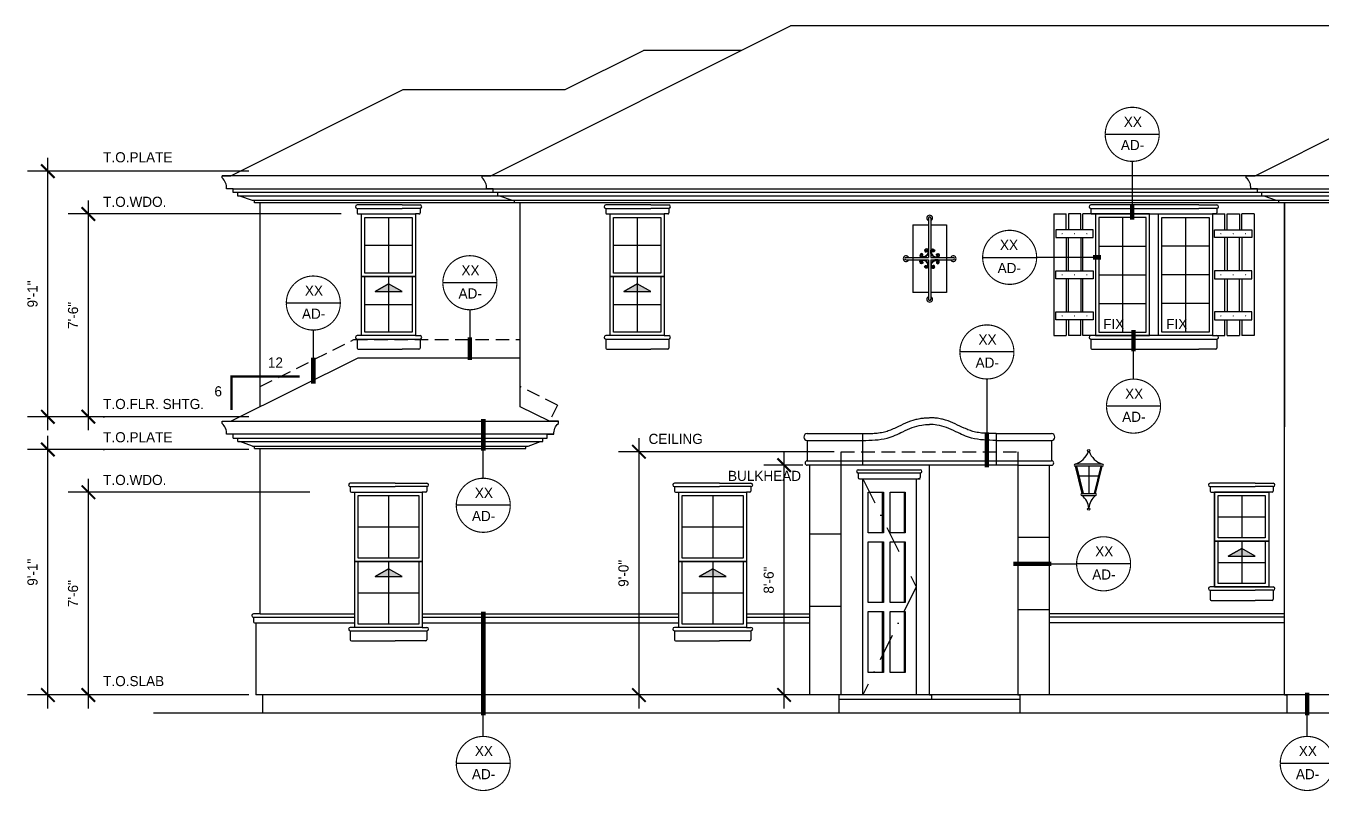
# Model space of a CAD drawing. Extents: x -1728 to 0, y -1152 to 0.
# Drawn here: x -1146 to -570, y -820 to -481 of the extents above; entities that cross this region are included whole.
import ezdxf

# ---------------------------------------------------------------- set-up
doc = ezdxf.new("R2010")
doc.units = 0
doc.header["$LTSCALE"] = 48
doc.header["$MEASUREMENT"] = 0
doc.header["$PDMODE"] = 3
doc.header["$PDSIZE"] = -2
doc.linetypes.add('DASHDOT2', pattern=[0.5, 0.25, -0.125, 0, -0.125])
doc.linetypes.add('HIDDEN2', pattern=[0.1875, 0.125, -0.0625])
doc.layers.get('0').update_dxf_attribs({"linetype": 'CONTINUOUS'})
doc.layers.get('DEFPOINTS').update_dxf_attribs({"linetype": 'CONTINUOUS'})
for name, color, linetype in [('1EL-1', 1, 'CONTINUOUS'), ('1EL-3', 3, 'CONTINUOUS'), ('1EL-7', 7, 'CONTINUOUS'), ('A-DIMS', 3, 'CONTINUOUS'), ('A-ELEV-DR', 161, 'CONTINUOUS'), ('A-EXT ELEV', 7, 'CONTINUOUS'), ('A-EXT ELEV CORBELS', 3, 'CONTINUOUS'), ('A-EXT ELEV DR-WDO', 240, 'CONTINUOUS'), ('A-EXT ELEV TRIM', 42, 'CONTINUOUS'), ('A-SECT', 7, 'CONTINUOUS'), ('A-SYM-TEXT', 3, 'CONTINUOUS'), ('A-SYMTEXT', 2, 'CONTINUOUS'), ('A-TEXT', 3, 'CONTINUOUS'), ('EL-BASE', 1, 'CONTINUOUS')]:
    doc.layers.add(name, color=color, linetype=linetype)
doc.styles.get("Standard").update_dxf_attribs({"font": 'ERASMD.TTF', "height": 4.5})
doc.dimstyles.new('ARCHITECTURE', dxfattribs={"dimscale": 48, "dimtxt": 0.18, "dimasz": 0.125, "dimexe": 0.1875, "dimexo": 0.0625, "dimgap": 0.09375, "dimtad": 1, "dimdec": 4, "dimzin": 3, "dimdsep": 46, "dimlunit": 4, "dimtxsty": 'Standard', "dimblk1": 'ARCHTICK', "dimblk2": 'ARCHTICK', "dimsah": 1, "dimcen": 0.09375, "dimdle": 0.125, "dimclrd": 1, "dimclre": 1, "dimclrt": 3, "dimadec": 0, "dimazin": 0, "dimtfac": 1, "dimtdec": 4, "dimtofl": 0, "dimtmove": 2, "dimatfit": 3, "dimldrblk": 'ARCHTICK', "dimfxl": 1, "dimfrac": 2, "dimtolj": 1, "dimtzin": 0, "dimarcsym": 0})

# ---------------------------------------------------------------- blocks, each defined once
blk = doc.blocks.new('A$C7DB57AE6')
at = {"layer": 'A-EXT ELEV DR-WDO'}
for p, q in [((8.66, 90), (8.66, 72)), ((18.37, 90), (18.37, 72)), ((8.66, 68), (8.66, 41)), ((18.37, 68), (18.37, 41)), ((8.66, 37), (8.66, 10)), ((18.37, 37), (18.37, 10))]:
    blk.add_line(p, q, dxfattribs=at)
for points in [[(0, 96), (23.79, 96), (23.79, 0), (0, 0)], [(2.44, 90), (9.16, 90), (9.16, 72), (2.44, 72)], [(12.16, 90), (18.87, 90), (18.87, 72), (12.16, 72)], [(2.44, 68), (9.16, 68), (9.16, 41), (2.44, 41)], [(12.16, 68), (18.87, 68), (18.87, 41), (12.16, 41)], [(2.44, 37), (9.16, 37), (9.16, 10), (2.44, 10)], [(12.16, 37), (18.87, 37), (18.87, 10), (12.16, 10)]]:
    blk.add_lwpolyline(points, close=True, dxfattribs=at)
blk = doc.blocks.new('A$C251E2BD5')
at = {"layer": 'A-EXT ELEV DR-WDO'}
for p, q in [((-12, -1.5), (-12, -52.5)), ((-1.5, -14.25), (-22.5, -14.25)), ((-1.5, -27), (-22.5, -27)), ((-1.5, -39.75), (-22.5, -39.75))]:
    blk.add_line(p, q, dxfattribs=at)
for points in [[(-24, 0), (0, 0), (0, -54), (-24, -54)], [(-22.5, -1.5), (-1.5, -1.5), (-1.5, -52.5), (-22.5, -52.5)]]:
    blk.add_lwpolyline(points, close=True, dxfattribs=at)
blk = doc.blocks.new('window_direction')
at = {"layer": 'A-SYMTEXT'}
blk.add_hatch(color=256, dxfattribs=at).paths.add_polyline_path([(6, 0), (0, 3.32), (-6, 0)])
at = {"layer": 'A-SYMTEXT', "color": 7}
blk.add_line((-6, 0), (0, 3.32), dxfattribs=at)
at = {"layer": 'A-SYMTEXT'}
blk.add_lwpolyline([(0, 3.32), (-6, 0), (6, 0)], close=True, dxfattribs=at)
blk = doc.blocks.new('_ARCHTICK')
at = {"color": 0, "linetype": 'ByBlock', "const_width": 0.15}
blk.add_lwpolyline([(-0.5, -0.5), (0.5, 0.5)], dxfattribs=at)
blk = doc.blocks.new('*D31')
at = {"layer": 'A-DIMS', "color": 1, "lineweight": -2}
for p, q in [((-1136.27, -783.5), (-1136.27, -662.53)), ((-1046.92, -668.53), (-1145.27, -668.53)), ((-1046.92, -777.5), (-1145.27, -777.5))]:
    blk.add_line(p, q, dxfattribs=at)
at = {"layer": 'DEFPOINTS', "color": 0}
for p in [(-1136.27, -668.53), (-1043.92, -668.53), (-1043.92, -777.5)]:
    blk.add_point(p, dxfattribs=at)
at = {"layer": 'A-DIMS', "color": 1, "lineweight": -2, "xscale": 6, "yscale": 6, "zscale": 6}
for p, rotation in [((-1136.27, -668.53), 90), ((-1136.27, -777.5), 270)]:
    blk.add_blockref('_ARCHTICK', p, dxfattribs=dict(at, rotation=rotation))
at = {"layer": 'A-DIMS', "color": 3, "insert": (-1143.06, -723.02), "char_height": 4.5, "attachment_point": 5, "rotation": 90}
blk.add_mtext('\\A1;9\'-1"', dxfattribs=at)
blk = doc.blocks.new('*D32')
at = {"layer": 'A-DIMS', "color": 1, "lineweight": -2}
for p, q in [((-1136.27, -660), (-1136.27, -539)), ((-1046.92, -545), (-1145.27, -545)), ((-1046.92, -654), (-1145.27, -654))]:
    blk.add_line(p, q, dxfattribs=at)
at = {"layer": 'DEFPOINTS', "color": 0}
for p in [(-1136.27, -545), (-1043.92, -545), (-1043.92, -654)]:
    blk.add_point(p, dxfattribs=at)
at = {"layer": 'A-DIMS', "color": 1, "lineweight": -2, "xscale": 6, "yscale": 6, "zscale": 6}
for p, rotation in [((-1136.27, -545), 90), ((-1136.27, -654), 270)]:
    blk.add_blockref('_ARCHTICK', p, dxfattribs=dict(at, rotation=rotation))
at = {"layer": 'A-DIMS', "color": 3, "insert": (-1143.06, -599.5), "char_height": 4.5, "attachment_point": 5, "rotation": 90}
blk.add_mtext('\\A1;9\'-1"', dxfattribs=at)
blk = doc.blocks.new('*D33')
at = {"layer": 'A-DIMS', "color": 1, "lineweight": -2}
for p, q in [((-1118.27, -783.5), (-1118.27, -681.5)), ((-1019.92, -687.5), (-1127.27, -687.5)), ((-1046.92, -777.5), (-1127.27, -777.5))]:
    blk.add_line(p, q, dxfattribs=at)
at = {"layer": 'DEFPOINTS', "color": 0}
for p in [(-1118.27, -687.5), (-1016.92, -687.5), (-1043.92, -777.5)]:
    blk.add_point(p, dxfattribs=at)
at = {"layer": 'A-DIMS', "color": 1, "lineweight": -2, "xscale": 6, "yscale": 6, "zscale": 6}
for p, rotation in [((-1118.27, -687.5), 90), ((-1118.27, -777.5), 270)]:
    blk.add_blockref('_ARCHTICK', p, dxfattribs=dict(at, rotation=rotation))
at = {"layer": 'A-DIMS', "color": 3, "insert": (-1125.06, -732.5), "char_height": 4.5, "attachment_point": 5, "rotation": 90}
blk.add_mtext('\\A1;7\'-6"', dxfattribs=at)
blk = doc.blocks.new('*D34')
at = {"layer": 'A-DIMS', "color": 1, "lineweight": -2}
for p, q in [((-1118.27, -660), (-1118.27, -558)), ((-1005.92, -564), (-1127.27, -564)), ((-1046.92, -654), (-1127.27, -654))]:
    blk.add_line(p, q, dxfattribs=at)
at = {"layer": 'DEFPOINTS', "color": 0}
for p in [(-1118.27, -564), (-1002.92, -564), (-1043.92, -654)]:
    blk.add_point(p, dxfattribs=at)
at = {"layer": 'A-DIMS', "color": 1, "lineweight": -2, "xscale": 6, "yscale": 6, "zscale": 6}
for p, rotation in [((-1118.27, -564), 90), ((-1118.27, -654), 270)]:
    blk.add_blockref('_ARCHTICK', p, dxfattribs=dict(at, rotation=rotation))
at = {"layer": 'A-DIMS', "color": 3, "insert": (-1125.06, -609), "char_height": 4.5, "attachment_point": 5, "rotation": 90}
blk.add_mtext('\\A1;7\'-6"', dxfattribs=at)
blk = doc.blocks.new('*D44')
at = {"layer": 'A-DIMS', "color": 1, "lineweight": -2}
for p, q in [((-809.19, -783.5), (-809.19, -669.5)), ((-800.91, -675.5), (-818.19, -675.5)), ((-807.92, -777.5), (-818.19, -777.5))]:
    blk.add_line(p, q, dxfattribs=at)
at = {"layer": 'DEFPOINTS', "color": 0}
for p in [(-809.19, -675.5), (-797.91, -675.5), (-804.92, -777.5)]:
    blk.add_point(p, dxfattribs=at)
at = {"layer": 'A-DIMS', "color": 1, "lineweight": -2, "xscale": 6, "yscale": 6, "zscale": 6}
for p, rotation in [((-809.19, -675.5), 90), ((-809.19, -777.5), 270)]:
    blk.add_blockref('_ARCHTICK', p, dxfattribs=dict(at, rotation=rotation))
at = {"layer": 'A-DIMS', "color": 3, "insert": (-816.01, -726.5), "char_height": 4.5, "attachment_point": 5, "rotation": 90}
blk.add_mtext('\\A1;8\'-6"', dxfattribs=at)
blk = doc.blocks.new('*D45')
at = {"layer": 'A-DIMS', "color": 1, "lineweight": -2}
for p, q in [((-873.71, -663.5), (-873.71, -783.5)), ((-786.91, -669.5), (-882.71, -669.5)), ((-812.19, -777.5), (-882.71, -777.5))]:
    blk.add_line(p, q, dxfattribs=at)
at = {"layer": 'DEFPOINTS', "color": 0}
for p in [(-783.91, -669.5), (-873.71, -777.5), (-809.19, -777.5)]:
    blk.add_point(p, dxfattribs=at)
at = {"layer": 'A-DIMS', "color": 1, "lineweight": -2, "xscale": 6, "yscale": 6, "zscale": 6}
for p, rotation in [((-873.71, -669.5), 90), ((-873.71, -777.5), 270)]:
    blk.add_blockref('_ARCHTICK', p, dxfattribs=dict(at, rotation=rotation))
at = {"layer": 'A-DIMS', "color": 3, "insert": (-880.53, -723.5), "char_height": 4.5, "attachment_point": 5, "rotation": 90}
blk.add_mtext('\\A1;9\'-0"', dxfattribs=at)

msp = doc.modelspace()

# ---------------------------------------------------------------- linework, layer by layer
at = {"layer": '1EL-1', "color": 253}
for p, q in [((-774.31245, -661.5), (-774.31245, -675.5)), ((-715.00462, -661.5), (-715.00462, -675.5)), ((-715.00462, -661.5), (-715.00462, -675.5)), ((-797.90654, -706), (-783.90654, -706)), ((-705.42126, -707.5), (-691.42126, -707.5)), ((-797.90654, -738), (-783.90654, -738)), ((-705.42126, -739.5), (-691.42126, -739.5))]:
    msp.add_line(p, q, dxfattribs=at)
at = {"layer": '1EL-1'}
for p, q in [((-798.90654, -664.5), (-774.2931, -664.5)), ((-715.02397, -664.5), (-690.42126, -664.5)), ((-798.90654, -673.5), (-690.42126, -673.5)), ((-705.42126, -675.5), (-797.90654, -675.5)), ((-705.42126, -675.5), (-691.42126, -675.5))]:
    msp.add_line(p, q, dxfattribs=at)
for points in [[(-774.2931, -664.5), (-763.37429, -663.44479), (-756.40442, -660.62598), (-748.04129, -657.66946), (-744.65853, -657.41522)], [(-715.02397, -664.5), (-725.94278, -663.44479), (-732.91265, -660.62598), (-741.27578, -657.66946), (-744.65853, -657.41522)]]:
    msp.add_spline(points, degree=3, dxfattribs=at)
at = {"layer": '1EL-3'}
for p, q in [((-798.90654, -661.5), (-774.31245, -661.5)), ((-715.00462, -661.5), (-690.42126, -661.5)), ((-798.90654, -664.5), (-798.90654, -673.5)), ((-690.42126, -664.5), (-690.42126, -673.5)), ((-797.90654, -675.5), (-798.90654, -675.5)), ((-797.90654, -675.5), (-797.90654, -777.5)), ((-691.42126, -675.5), (-691.42126, -777.5)), ((-691.42126, -675.5), (-690.42126, -675.5)), ((-774.24969, -681.5), (-748.79384, -681.5)), ((-617.92126, -687.5), (-617.92126, -729.5)), ((-617.92126, -687.5), (-617.92126, -729.5))]:
    msp.add_line(p, q, dxfattribs=at)
for centre, radius, start, end in [((-798.90654, -663), 1.5, 90, 270), ((-690.42126, -663), 1.5, 270, 90), ((-798.90654, -674.5), 1, 90, 270), ((-690.42126, -674.5), 1, 270, 90)]:
    msp.add_arc(centre, radius, start, end, dxfattribs=at)
for points in [[(-774.3318, -661.50025), (-773.80901, -661.4935), (-773.29109, -661.48681), (-771.75391, -661.45948), (-770.75125, -661.43145), (-768.89768, -661.32542), (-768.04163, -661.25262), (-766.2927, -661.02785), (-765.40633, -660.86816), (-764.18953, -660.5616), (-763.83042, -660.45902), (-763.09974, -660.22749), (-762.73119, -660.09956), (-761.61447, -659.68397), (-760.8553, -659.36429), (-758.82657, -658.45903), (-757.52993, -657.82932), (-754.79769, -656.59014), (-753.36288, -655.98149), (-751.24987, -655.30957), (-750.65462, -655.14254), (-749.64286, -654.90729), (-749.23494, -654.82483), (-748.47672, -654.69795), (-748.12853, -654.65016), (-747.45101, -654.57362), (-747.11834, -654.54403), (-746.13985, -654.47222), (-745.51349, -654.44659), (-744.86916, -654.42118), (-744.8226, -654.41935), (-744.77621, -654.41753)], [(-714.98526, -661.50025), (-715.50805, -661.4935), (-716.02598, -661.48681), (-717.56315, -661.45948), (-718.56581, -661.43145), (-720.41938, -661.32542), (-721.27544, -661.25262), (-723.02437, -661.02785), (-723.91074, -660.86816), (-725.12753, -660.5616), (-725.48665, -660.45902), (-726.21733, -660.22749), (-726.58588, -660.09956), (-727.70259, -659.68397), (-728.46176, -659.36429), (-730.4905, -658.45903), (-731.78714, -657.82932), (-734.51938, -656.59014), (-735.95419, -655.98149), (-738.06719, -655.30957), (-738.66245, -655.14254), (-739.67421, -654.90729), (-740.08212, -654.82483), (-740.84034, -654.69795), (-741.18853, -654.65016), (-741.86606, -654.57362), (-742.19873, -654.54403), (-743.17721, -654.47222), (-743.80357, -654.44659), (-744.44791, -654.42118), (-744.49447, -654.41935), (-744.54086, -654.41753)]]:
    msp.add_open_spline(points, degree=3, knots=[0, 0, 0, 0, 1.543026439, 1.543026439, 4.629079318, 4.629079318, 7.412498591, 7.412498591, 10.500607945, 10.500607945, 11.829354326, 11.829354326, 13.158100708, 13.158100708, 15.815593471, 15.815593471, 20.096034543, 20.096034543, 24.376475616, 24.376475616, 26.000691633, 26.000691633, 27.068809109, 27.068809109, 27.95461722, 27.95461722, 28.840425331, 28.840425331, 30.612041552, 30.612041552, 30.750608345, 30.750608345, 30.750608345, 30.750608345], dxfattribs=at)
at = {"layer": '1EL-7'}
for p, q in [((-705.42126, -675.5), (-705.42126, -777.5)), ((-1041.92126, -741.5), (-1044.92126, -741.5)), ((-1044.92126, -743), (-1044.92126, -745)), ((-1044.42126, -745.5), (-1043.92126, -745.5)), ((-1043.92126, -745.5), (-1043.92126, -777.5)), ((-1043.92126, -745.5), (-1043.92126, -777.5))]:
    msp.add_line(p, q, dxfattribs=at)
for points in [[(-1053.92126, -552.7588), (-1056.92126, -552.7588, 0.256877768), (-1058.87783, -547.9893), (-1058.875, -547.02786), (-1054.92126, -547.02786)], [(-938.42126, -552.7588), (-941.42126, -552.7588, 0.256877768), (-943.37783, -547.9893), (-943.375, -547.02786), (-939.42126, -547.02786)], [(-598.92126, -552.7588), (-601.92126, -552.7588, 0.256877768), (-603.87783, -547.9893), (-603.875, -547.02786), (-599.92126, -547.02786)], [(-1053.92126, -661.7588), (-1056.92126, -661.7588, 0.256877768), (-1058.87783, -656.9893), (-1058.875, -656.02786), (-1054.92126, -656.02786)], [(-914.42126, -661.7588), (-911.42126, -661.7588, -0.256877768), (-909.4647, -656.9893), (-909.46752, -656.02786), (-913.42126, -656.02786)]]:
    msp.add_lwpolyline(points, format="xyb", dxfattribs=at)
for centre, radius, start in [((-1044.92126, -742.25), 0.75, 90), ((-1044.42126, -745), 0.5, 180)]:
    msp.add_arc(centre, radius, start, 270, dxfattribs=at)
at = {"layer": 'A-ELEV-DR', "linetype": 'DASHDOT2'}
for p, q in [((-774.24969, -681.5), (-750.45825, -729.5)), ((-750.45825, -729.5), (-774.24969, -777.5))]:
    msp.add_line(p, q, dxfattribs=at)
at = {"layer": 'A-EXT ELEV'}
for p, q in [((-939.42126, -547.02786), (-806.42126, -480.52786)), ((-529.92126, -480.52786), (-806.42126, -480.52786)), ((-906.42126, -508.77786), (-871.67126, -491.40286)), ((-828.17126, -491.40286), (-871.67126, -491.40286)), ((-599.92126, -547.02786), (-498.42126, -496.27786)), ((-1054.92126, -547.02786), (-978.42126, -508.77786)), ((-978.42126, -508.77786), (-906.42126, -508.77786)), ((-326.92126, -547.02786), (-1058.875, -547.02786)), ((-1053.92126, -552.7588), (-327.92126, -552.7588)), ((-1053.92126, -554.52786), (-1053.92126, -552.7588)), ((-938.42126, -554.52786), (-938.42126, -552.7588)), ((-598.92126, -554.52786), (-598.92126, -552.7588)), ((-327.92126, -554.52786), (-1053.92126, -554.52786)), ((-1051.92126, -556.02786), (-1051.92126, -554.52786)), ((-329.92126, -556.02786), (-1051.92126, -556.02786)), ((-336.42126, -558.02786), (-1045.42126, -558.02786)), ((-936.42126, -556.02786), (-936.42126, -554.52786)), ((-596.92126, -556.02786), (-596.92126, -554.52786)), ((-337.42126, -559.02786), (-1044.42126, -559.02786)), ((-1041.92126, -649.52786), (-1041.92126, -559.02786)), ((-926.42126, -649.52786), (-926.42126, -559.02786)), ((-1054.92126, -656.02786), (-998.42126, -627.77786)), ((-913.42126, -656.02786), (-926.42126, -649.52786)), ((-1054.92126, -656.02786), (-909.46752, -656.02786)), ((-1053.92126, -663.52786), (-1053.92126, -661.7588)), ((-911.42126, -661.7588), (-1053.92126, -661.7588)), ((-914.42126, -663.52786), (-914.42126, -661.7588)), ((-1053.92126, -663.52786), (-914.42126, -663.52786)), ((-1051.92126, -665.02786), (-1051.92126, -663.52786)), ((-1051.92126, -665.02786), (-916.42126, -665.02786)), ((-1045.42126, -667.02786), (-922.92126, -667.02786)), ((-916.42126, -665.02786), (-916.42126, -663.52786)), ((-1044.42126, -668.02786), (-923.92126, -668.02786)), ((-1041.92126, -741.5), (-1041.92126, -668.02786)), ((-783.90654, -777.5), (-783.90654, -675.5)), ((-744.6639, -777.5), (-744.6639, -675.5)), ((-565.92126, -777.5), (-1043.92126, -777.5)), ((-1040.92126, -777.5), (-1040.92126, -785.5)), ((-783.90654, -777.5), (-784.90654, -777.5)), ((-784.90654, -777.5), (-784.90654, -785.5)), ((-704.42126, -779.5), (-784.90654, -779.5)), ((-744.6639, -777.5), (-743.6639, -777.5)), ((-743.6639, -777.5), (-743.6639, -779.5)), ((-705.42126, -777.5), (-704.42126, -777.5)), ((-704.42126, -777.5), (-704.42126, -785.5)), ((-289.92166, -785.5), (-1089.31996, -785.5))]:
    msp.add_line(p, q, dxfattribs=at)
at = {"layer": 'A-EXT ELEV', "linetype": 'HIDDEN2'}
msp.add_line((-1041.92126, -640.58359), (-1000.30981, -619.77786), dxfattribs=at)
at = {"layer": 'A-EXT ELEV', "linetype": 'DASHDOT2'}
for p, q in [((-1093.45806, -654), (-1129.5651, -654)), ((-1093.45806, -668.5), (-1129.5651, -668.5))]:
    msp.add_line(p, q, dxfattribs=at)
at = {"layer": 'A-EXT ELEV', "linetype": 'HIDDEN2'}
msp.add_lwpolyline([(-783.90654, -675.5), (-783.90654, -669.5), (-705.42126, -669.5), (-705.42126, -675.5)], dxfattribs=at)
at = {"layer": 'A-EXT ELEV DR-WDO'}
for p, q in [((-984.92126, -565.5), (-984.92126, -590.25)), ((-874.42126, -565.5), (-874.42126, -590.25)), ((-995.42126, -577.875), (-974.42126, -577.875)), ((-884.92126, -577.875), (-863.92126, -577.875)), ((-984.92126, -591.75), (-984.92126, -616.5)), ((-862.42126, -591.75), (-886.42126, -591.75)), ((-874.42126, -591.75), (-874.42126, -616.5)), ((-995.42126, -604.125), (-974.42126, -604.125)), ((-884.92126, -604.125), (-863.92126, -604.125)), ((-984.92126, -689), (-984.92126, -716.75)), ((-840.90654, -689), (-840.90654, -716.75)), ((-605.92126, -689), (-605.92126, -707.75)), ((-616.42126, -698.375), (-595.42126, -698.375)), ((-998.42126, -702.875), (-971.42126, -702.875)), ((-854.40654, -702.875), (-827.40654, -702.875)), ((-593.92126, -709.25), (-617.92126, -709.25)), ((-605.92126, -709.25), (-605.92126, -728)), ((-969.92126, -718.25), (-999.92126, -718.25)), ((-984.92126, -718.25), (-984.92126, -746)), ((-825.90654, -718.25), (-855.90654, -718.25)), ((-840.90654, -718.25), (-840.90654, -746)), ((-616.42126, -718.625), (-595.42126, -718.625)), ((-998.42126, -732.125), (-971.42126, -732.125)), ((-854.40654, -732.125), (-827.40654, -732.125))]:
    msp.add_line(p, q, dxfattribs=at)
for points in [[(-996.92126, -564), (-972.92126, -564), (-972.92126, -591.75), (-996.92126, -591.75)], [(-996.92126, -564), (-972.92126, -564), (-972.92126, -618), (-996.92126, -618)], [(-886.42126, -564), (-862.42126, -564), (-862.42126, -591.75), (-886.42126, -591.75)], [(-886.42126, -564), (-862.42126, -564), (-862.42126, -618), (-886.42126, -618)], [(-995.42126, -565.5), (-974.42126, -565.5), (-974.42126, -590.25), (-995.42126, -590.25)], [(-884.92126, -565.5), (-863.92126, -565.5), (-863.92126, -590.25), (-884.92126, -590.25)], [(-996.92126, -591.75), (-972.92126, -591.75), (-972.92126, -618), (-996.92126, -618)], [(-995.42126, -591.75), (-974.42126, -591.75), (-974.42126, -616.5), (-995.42126, -616.5)], [(-886.42126, -591.75), (-862.42126, -591.75), (-862.42126, -618), (-886.42126, -618)], [(-884.92126, -591.75), (-863.92126, -591.75), (-863.92126, -616.5), (-884.92126, -616.5)], [(-999.92126, -687.5), (-969.92126, -687.5), (-969.92126, -718.25), (-999.92126, -718.25)], [(-998.42126, -689), (-971.42126, -689), (-971.42126, -716.75), (-998.42126, -716.75)], [(-855.90654, -687.5), (-825.90654, -687.5), (-825.90654, -718.25), (-855.90654, -718.25)], [(-854.40654, -689), (-827.40654, -689), (-827.40654, -716.75), (-854.40654, -716.75)], [(-617.92126, -687.5), (-593.92126, -687.5), (-593.92126, -709.25), (-617.92126, -709.25)], [(-617.92126, -687.5), (-593.92126, -687.5), (-593.92126, -729.5), (-617.92126, -729.5)], [(-616.42126, -689), (-595.42126, -689), (-595.42126, -707.75), (-616.42126, -707.75)], [(-617.92126, -709.25), (-593.92126, -709.25), (-593.92126, -729.5), (-617.92126, -729.5)], [(-616.42126, -709.25), (-595.42126, -709.25), (-595.42126, -728), (-616.42126, -728)], [(-999.92126, -718.25), (-969.92126, -718.25), (-969.92126, -747.5), (-999.92126, -747.5)], [(-998.42126, -718.25), (-971.42126, -718.25), (-971.42126, -746), (-998.42126, -746)], [(-855.90654, -718.25), (-825.90654, -718.25), (-825.90654, -747.5), (-855.90654, -747.5)], [(-854.40654, -718.25), (-827.40654, -718.25), (-827.40654, -746), (-854.40654, -746)]]:
    msp.add_lwpolyline(points, close=True, dxfattribs=at)
at = {"layer": 'A-EXT ELEV TRIM'}
for p, q in [((-978.92126, -560), (-998.92126, -560)), ((-998.92126, -561.5), (-998.92126, -563.5)), ((-998.92126, -561.5), (-978.92126, -561.5)), ((-998.42126, -564), (-997.92126, -564)), ((-997.92126, -564), (-996.92126, -564)), ((-996.92126, -564), (-972.92126, -564)), ((-978.92126, -560), (-970.92126, -560)), ((-970.92126, -561.5), (-978.92126, -561.5)), ((-971.42126, -564), (-972.92126, -564)), ((-970.92126, -561.5), (-970.92126, -563.5)), ((-868.42126, -560), (-888.42126, -560)), ((-888.42126, -561.5), (-888.42126, -563.5)), ((-888.42126, -561.5), (-868.42126, -561.5)), ((-887.92126, -564), (-887.42126, -564)), ((-887.42126, -564), (-886.42126, -564)), ((-886.42126, -564), (-862.42126, -564)), ((-868.42126, -560), (-860.42126, -560)), ((-860.42126, -561.5), (-868.42126, -561.5)), ((-860.92126, -564), (-862.42126, -564)), ((-860.42126, -561.5), (-860.42126, -563.5)), ((-624.92126, -560), (-672.92126, -560)), ((-672.92126, -561.5), (-672.92126, -563.5)), ((-672.92126, -561.5), (-624.92126, -561.5)), ((-672.42126, -564), (-671.92126, -564)), ((-672.42126, -564), (-670.92126, -564)), ((-671.92126, -564), (-642.92126, -564)), ((-642.92126, -564), (-618.92126, -564)), ((-624.92126, -560), (-616.92126, -560)), ((-616.92126, -561.5), (-624.92126, -561.5)), ((-617.42126, -564), (-618.92126, -564)), ((-616.92126, -561.5), (-616.92126, -563.5)), ((-972.92126, -618), (-998.92126, -618)), ((-998.92126, -619.5), (-998.92126, -623.5)), ((-998.92126, -619.5), (-970.92126, -619.5)), ((-972.92126, -618), (-970.92126, -618)), ((-970.92126, -619.5), (-970.92126, -623.5)), ((-862.42126, -618), (-888.42126, -618)), ((-888.42126, -619.5), (-888.42126, -623.5)), ((-888.42126, -619.5), (-860.42126, -619.5)), ((-862.42126, -618), (-860.42126, -618)), ((-860.42126, -619.5), (-860.42126, -623.5)), ((-618.92126, -618), (-672.92126, -618)), ((-670.92126, -618), (-672.92126, -618)), ((-672.92126, -619.5), (-672.92126, -623.5)), ((-672.92126, -619.5), (-616.92126, -619.5)), ((-618.92126, -618), (-616.92126, -618)), ((-616.92126, -619.5), (-616.92126, -623.5)), ((-998.42126, -624), (-997.92126, -624)), ((-997.92126, -624), (-978.92126, -624)), ((-971.92126, -624), (-978.92126, -624)), ((-971.42126, -624), (-971.92126, -624)), ((-887.92126, -624), (-887.42126, -624)), ((-887.42126, -624), (-868.42126, -624)), ((-861.42126, -624), (-868.42126, -624)), ((-860.92126, -624), (-861.42126, -624)), ((-672.42126, -624), (-671.92126, -624)), ((-671.92126, -624), (-624.92126, -624)), ((-617.92126, -624), (-624.92126, -624)), ((-617.42126, -624), (-617.92126, -624)), ((-981.92126, -683.5), (-1001.92126, -683.5)), ((-1001.92126, -685), (-1001.92126, -687)), ((-1001.92126, -685), (-981.92126, -685)), ((-981.92126, -683.5), (-967.92126, -683.5)), ((-967.92126, -685), (-981.92126, -685)), ((-967.92126, -685), (-967.92126, -687)), ((-837.90654, -683.5), (-857.90654, -683.5)), ((-857.90654, -685), (-857.90654, -687)), ((-857.90654, -685), (-837.90654, -685)), ((-837.90654, -683.5), (-823.90654, -683.5)), ((-823.90654, -685), (-837.90654, -685)), ((-823.90654, -685), (-823.90654, -687)), ((-599.92126, -683.5), (-619.92126, -683.5)), ((-619.92126, -685), (-619.92126, -687)), ((-619.92126, -685), (-599.92126, -685)), ((-599.92126, -683.5), (-591.92126, -683.5)), ((-591.92126, -685), (-599.92126, -685)), ((-591.92126, -685), (-591.92126, -687)), ((-1001.42126, -687.5), (-1000.92126, -687.5)), ((-1000.92126, -687.5), (-999.92126, -687.5)), ((-999.92126, -687.5), (-969.92126, -687.5)), ((-968.42126, -687.5), (-969.92126, -687.5)), ((-857.40654, -687.5), (-856.90654, -687.5)), ((-856.90654, -687.5), (-855.90654, -687.5)), ((-855.90654, -687.5), (-825.90654, -687.5)), ((-824.40654, -687.5), (-825.90654, -687.5)), ((-619.42126, -687.5), (-618.92126, -687.5)), ((-618.92126, -687.5), (-617.92126, -687.5)), ((-593.92126, -687.5), (-617.92126, -687.5)), ((-617.92126, -687.5), (-593.92126, -687.5)), ((-592.92126, -687.5), (-593.92126, -687.5)), ((-592.42126, -687.5), (-592.92126, -687.5)), ((-599.92126, -729.5), (-619.92126, -729.5)), ((-619.92126, -731), (-619.92126, -735)), ((-619.92126, -731), (-599.92126, -731)), ((-617.92126, -729.5), (-593.92126, -729.5)), ((-599.92126, -729.5), (-591.92126, -729.5)), ((-591.92126, -731), (-599.92126, -731)), ((-591.92126, -731), (-591.92126, -735)), ((-619.42126, -735.5), (-618.92126, -735.5)), ((-618.92126, -735.5), (-599.92126, -735.5)), ((-592.92126, -735.5), (-599.92126, -735.5)), ((-592.42126, -735.5), (-592.92126, -735.5)), ((-969.92126, -747.5), (-1001.92126, -747.5)), ((-969.92126, -747.5), (-967.92126, -747.5)), ((-825.90654, -747.5), (-857.90654, -747.5)), ((-825.90654, -747.5), (-823.90654, -747.5)), ((-1001.92126, -749), (-1001.92126, -753)), ((-1001.92126, -749), (-967.92126, -749)), ((-1001.42126, -753.5), (-1000.92126, -753.5)), ((-1000.92126, -753.5), (-981.92126, -753.5)), ((-968.92126, -753.5), (-981.92126, -753.5)), ((-968.42126, -753.5), (-968.92126, -753.5)), ((-967.92126, -749), (-967.92126, -753)), ((-857.90654, -749), (-857.90654, -753)), ((-857.90654, -749), (-823.90654, -749)), ((-857.40654, -753.5), (-856.90654, -753.5)), ((-856.90654, -753.5), (-837.90654, -753.5)), ((-824.90654, -753.5), (-837.90654, -753.5)), ((-824.40654, -753.5), (-824.90654, -753.5)), ((-823.90654, -749), (-823.90654, -753))]:
    msp.add_line(p, q, dxfattribs=at)
for centre, radius, start, end in [((-998.92126, -560.75), 0.75, 90, 270), ((-998.42126, -563.5), 0.5, 180, 270), ((-971.42126, -563.5), 0.5, 270, 0), ((-970.92126, -560.75), 0.75, 270, 90), ((-888.42126, -560.75), 0.75, 90, 270), ((-887.92126, -563.5), 0.5, 180, 270), ((-860.92126, -563.5), 0.5, 270, 0), ((-860.42126, -560.75), 0.75, 270, 90), ((-672.92126, -560.75), 0.75, 90, 270), ((-672.42126, -563.5), 0.5, 180, 270), ((-617.42126, -563.5), 0.5, 270, 0), ((-616.92126, -560.75), 0.75, 270, 90), ((-998.92126, -618.75), 0.75, 90, 270), ((-970.92126, -618.75), 0.75, 270, 90), ((-888.42126, -618.75), 0.75, 90, 270), ((-860.42126, -618.75), 0.75, 270, 90), ((-672.92126, -618.75), 0.75, 90, 270), ((-616.92126, -618.75), 0.75, 270, 90), ((-998.42126, -623.5), 0.5, 180, 270), ((-971.42126, -623.5), 0.5, 270, 0), ((-887.92126, -623.5), 0.5, 180, 270), ((-860.92126, -623.5), 0.5, 270, 0), ((-672.42126, -623.5), 0.5, 180, 270), ((-617.42126, -623.5), 0.5, 270, 0), ((-1001.92126, -684.25), 0.75, 90, 270), ((-967.92126, -684.25), 0.75, 270, 90), ((-857.90654, -684.25), 0.75, 90, 270), ((-823.90654, -684.25), 0.75, 270, 90), ((-619.92126, -684.25), 0.75, 90, 270), ((-591.92126, -684.25), 0.75, 270, 90), ((-1001.42126, -687), 0.5, 180, 270), ((-968.42126, -687), 0.5, 270, 0), ((-857.40654, -687), 0.5, 180, 270), ((-824.40654, -687), 0.5, 270, 0), ((-619.42126, -687), 0.5, 180, 270), ((-592.42126, -687), 0.5, 270, 0), ((-619.92126, -730.25), 0.75, 90, 270), ((-591.92126, -730.25), 0.75, 270, 90), ((-619.42126, -735), 0.5, 180, 270), ((-592.42126, -735), 0.5, 270, 0), ((-1001.92126, -748.25), 0.75, 90, 270), ((-967.92126, -748.25), 0.75, 270, 90), ((-857.90654, -748.25), 0.75, 90, 270), ((-823.90654, -748.25), 0.75, 270, 90), ((-1001.42126, -753), 0.5, 180, 270), ((-968.42126, -753), 0.5, 270, 0), ((-857.40654, -753), 0.5, 180, 270), ((-824.40654, -753), 0.5, 270, 0)]:
    msp.add_arc(centre, radius, start, end, dxfattribs=at)
at = {"layer": 'A-SECT'}
for p, q in [((-1045.42126, -558.02786), (-1050.92126, -556.02786)), ((-1044.42126, -559.02786), (-1044.42126, -558.02786)), ((-1044.42126, -559.02786), (-1044.42126, -558.02786)), ((-929.92126, -558.02786), (-935.42126, -556.02786)), ((-928.92126, -559.02786), (-928.92126, -558.02786)), ((-928.92126, -559.02786), (-928.92126, -558.02786)), ((-590.42126, -558.02786), (-595.92126, -556.02786)), ((-589.42126, -559.02786), (-589.42126, -558.02786)), ((-589.42126, -559.02786), (-589.42126, -558.02786)), ((-586.92126, -559.02786), (-586.92126, -658.5)), ((-586.92126, -777.5), (-586.92126, -559.02786)), ((-998.42126, -627.77786), (-926.42126, -627.77786)), ((-1045.42126, -667.02786), (-1050.92126, -665.02786)), ((-1044.42126, -668.02786), (-1044.42126, -667.02786)), ((-923.92126, -668.02786), (-923.92126, -667.02786)), ((-922.92126, -667.02786), (-917.42126, -665.02786)), ((-586.92126, -777.5), (-585.92126, -777.5)), ((-585.92126, -777.5), (-585.92126, -785.5))]:
    msp.add_line(p, q, dxfattribs=at)
at = {"layer": 'A-SECT', "linetype": 'HIDDEN2'}
for p, q in [((-1000.30981, -619.77786), (-926.42126, -619.77786)), ((-909.84355, -648.87245), (-926.42126, -640.58359)), ((-909.84355, -648.87245), (-913.42126, -656.02786))]:
    msp.add_line(p, q, dxfattribs=at)
at = {"layer": 'A-SYMTEXT'}
for p, q in [((-642.55769, -528.64036), (-666.54981, -528.64036)), ((-654.54981, -540.64036), (-654.54981, -559.5)), ((-720.9922, -583.2356), (-697.00008, -583.2356)), ((-696.99614, -583.23166), (-671.92126, -583.23166)), ((-936.80818, -594.50697), (-960.8003, -594.50697)), ((-1006.35051, -603.52338), (-1030.34263, -603.52338)), ((-948.8003, -606.50697), (-948.8003, -618.77786)), ((-1018.34263, -615.52338), (-1018.34263, -627.79428)), ((-707.11209, -625.23698), (-731.10421, -625.23698)), ((-653.96984, -637.27089), (-653.96984, -625)), ((-719.10421, -637.23698), (-719.10421, -660.84423)), ((-641.97772, -649.27089), (-665.96984, -649.27089)), ((-942.83888, -681.29876), (-942.83888, -669.02786)), ((-930.84677, -693.29876), (-954.83888, -693.29876)), ((-690.42126, -719.27038), (-679.26227, -719.27038)), ((-655.27197, -719.27038), (-679.26409, -719.27038)), ((-942.83888, -795.89052), (-942.83888, -783.61963)), ((-576.7994, -795.89052), (-576.79983, -786.5)), ((-930.84677, -807.89052), (-954.83888, -807.89052)), ((-564.80656, -807.89052), (-588.79868, -807.89052))]:
    msp.add_line(p, q, dxfattribs=at)
at = {"layer": 'A-SYMTEXT', "const_width": 0.5}
for points in [[(-666.54799, -528.84979, 229.18166361), (-666.54981, -528.64036)], [(-697.00191, -583.44503, -229.18166361), (-697.00008, -583.2356)], [(-960.79847, -594.7164, 229.18166361), (-960.8003, -594.50697)], [(-1030.3408, -603.73281, 229.18166361), (-1030.34263, -603.52338)], [(-731.10238, -625.44641, 229.18166361), (-731.10421, -625.23698)], [(-665.96801, -649.48032, 229.18166361), (-665.96984, -649.27089)], [(-954.83706, -693.50819, 229.18166361), (-954.83888, -693.29876)], [(-679.26227, -719.47981, 229.18166361), (-679.26409, -719.27038)], [(-954.83706, -808.09995, 229.18166361), (-954.83888, -807.89052)], [(-588.79685, -808.09995, 229.18166361), (-588.79868, -807.89052)]]:
    msp.add_lwpolyline(points, format="xyb", dxfattribs=at)
at = {"layer": 'A-SYMTEXT'}
for points, const_width in [([(-654.54981, -559.5), (-654.54981, -566.5)], 2), ([(-671.92126, -583.23166), (-668.42126, -583.23166)], 2), ([(-653.96984, -625), (-653.96984, -615.5)], 2), ([(-948.8003, -618.77786), (-948.8003, -628.77786)], 2), ([(-1018.34263, -627.79428), (-1018.34263, -639.29428)], 2), ([(-1024.44018, -636.15601), (-1054.7123, -636.15601), (-1054.7123, -650.962)], 1), ([(-942.83888, -669.02786), (-942.83888, -655.02786)], 2), ([(-719.10421, -660.84423), (-719.10421, -676.5)], 2), ([(-690.42126, -719.27038), (-707.42126, -719.27038)], 2), ([(-942.83888, -786.5), (-942.83888, -740.5)], 2), ([(-576.79983, -776.5), (-576.79983, -786.5)], 2)]:
    msp.add_lwpolyline(points, dxfattribs=dict(at, const_width=const_width))
at = {"layer": 'EL-BASE', "color": 2}
for p, q in [((-862.42126, -564), (-862.42126, -618)), ((-689.42126, -564), (-683.92126, -564)), ((-689.42126, -564), (-689.42126, -618)), ((-683.92126, -571), (-683.92126, -564)), ((-682.92126, -564), (-682.92126, -571)), ((-677.42126, -564), (-682.92126, -564)), ((-677.42126, -571), (-677.42126, -564)), ((-670.92126, -564), (-676.42126, -564)), ((-676.42126, -571), (-676.42126, -564)), ((-670.92126, -564), (-670.92126, -618)), ((-618.92126, -564), (-613.42126, -564)), ((-618.92126, -564), (-618.92126, -618)), ((-613.42126, -571), (-613.42126, -564)), ((-612.42126, -571), (-612.42126, -564)), ((-612.42126, -564), (-606.92126, -564)), ((-606.92126, -564), (-606.92126, -571)), ((-605.92126, -571), (-605.92126, -564)), ((-600.42126, -564), (-605.92126, -564)), ((-600.42126, -564), (-600.42126, -618)), ((-752.04086, -568.82184), (-752.04086, -598.82184)), ((-752.04086, -568.82184), (-745.04086, -568.82184)), ((-744.04086, -568.82184), (-737.04086, -568.82184)), ((-737.04086, -568.82184), (-737.04086, -598.82184)), ((-671.92126, -571), (-688.42126, -571)), ((-688.42126, -571), (-688.42126, -574.5)), ((-688.42126, -574.5), (-671.92126, -574.5)), ((-683.92126, -574.5), (-683.92126, -589.25)), ((-682.92126, -589.25), (-682.92126, -574.5)), ((-677.42126, -574.5), (-677.42126, -589.25)), ((-676.42126, -589.25), (-676.42126, -574.5)), ((-671.92126, -574.5), (-671.92126, -571)), ((-617.92126, -571), (-601.42126, -571)), ((-617.92126, -574.5), (-617.92126, -571)), ((-601.42126, -574.5), (-617.92126, -574.5)), ((-613.42126, -589.25), (-613.42126, -574.5)), ((-612.42126, -574.5), (-612.42126, -589.25)), ((-606.92126, -589.25), (-606.92126, -574.5)), ((-605.92126, -574.5), (-605.92126, -589.25)), ((-601.42126, -571), (-601.42126, -574.5)), ((-688.42126, -592.75), (-688.42126, -589.25)), ((-688.42126, -589.25), (-671.92126, -589.25)), ((-671.92126, -592.75), (-688.42126, -592.75)), ((-683.92126, -592.75), (-683.92126, -607.5)), ((-682.92126, -607.5), (-682.92126, -592.75)), ((-677.42126, -592.75), (-677.42126, -607.5)), ((-676.42126, -607.5), (-676.42126, -592.75)), ((-671.92126, -589.25), (-671.92126, -592.75)), ((-601.42126, -589.25), (-617.92126, -589.25)), ((-617.92126, -589.25), (-617.92126, -592.75)), ((-617.92126, -592.75), (-601.42126, -592.75)), ((-613.42126, -607.5), (-613.42126, -592.75)), ((-612.42126, -592.75), (-612.42126, -607.5)), ((-606.92126, -607.5), (-606.92126, -592.75)), ((-605.92126, -592.75), (-605.92126, -607.5)), ((-601.42126, -592.75), (-601.42126, -589.25)), ((-745.04086, -598.82184), (-752.04086, -598.82184)), ((-737.04086, -598.82184), (-744.04086, -598.82184)), ((-688.42126, -611), (-688.42126, -607.5)), ((-688.42126, -607.5), (-671.92126, -607.5)), ((-671.92126, -607.5), (-671.92126, -611)), ((-601.42126, -607.5), (-617.92126, -607.5)), ((-617.92126, -607.5), (-617.92126, -611)), ((-601.42126, -611), (-601.42126, -607.5)), ((-671.92126, -611), (-688.42126, -611)), ((-683.92126, -611), (-683.92126, -618)), ((-683.92126, -611), (-683.92126, -618)), ((-682.92126, -611), (-682.92126, -618)), ((-682.92126, -611), (-682.92126, -618)), ((-677.42126, -618), (-677.42126, -611)), ((-676.42126, -618), (-676.42126, -611)), ((-617.92126, -611), (-601.42126, -611)), ((-613.42126, -618), (-613.42126, -611)), ((-612.42126, -618), (-612.42126, -611)), ((-606.92126, -611), (-606.92126, -618)), ((-606.92126, -611), (-606.92126, -618)), ((-605.92126, -611), (-605.92126, -618)), ((-605.92126, -611), (-605.92126, -618)), ((-689.42126, -618), (-683.92126, -618)), ((-677.42126, -618), (-682.92126, -618)), ((-670.92126, -618), (-676.42126, -618)), ((-618.92126, -618), (-613.42126, -618)), ((-612.42126, -618), (-606.92126, -618)), ((-600.42126, -618), (-605.92126, -618))]:
    msp.add_line(p, q, dxfattribs=at)
at = {"layer": 'EL-BASE'}
for p, q in [((-745.04086, -565.82184), (-745.04086, -577.32184)), ((-744.04086, -565.82184), (-744.04086, -577.32184)), ((-745.04086, -574.82184), (-745.04086, -583.32184)), ((-744.04086, -574.82184), (-744.04086, -583.32184)), ((-755.04086, -583.32184), (-745.04086, -583.32184)), ((-755.04086, -584.32184), (-745.04086, -584.32184)), ((-745.04086, -584.32184), (-745.04086, -601.82184)), ((-744.04086, -583.32184), (-734.04086, -583.32184)), ((-744.04086, -584.32184), (-744.04086, -601.82184)), ((-744.04086, -584.32184), (-734.04086, -584.32184)), ((-667.85764, -675), (-679.85764, -675)), ((-667.85764, -676), (-679.85764, -676)), ((-679.85764, -676), (-676.85764, -688)), ((-670.85764, -688), (-667.85764, -676)), ((-676.85764, -688), (-670.85764, -688)), ((-676.85764, -689), (-670.85764, -689))]:
    msp.add_line(p, q, dxfattribs=at)
at = {"layer": 'EL-BASE', "color": 3}
for p, q in [((-776.24969, -677.5), (-748.70825, -677.5)), ((-776.24969, -679), (-776.24969, -681)), ((-748.70825, -679), (-748.70825, -681)), ((-775.74969, -681.5), (-775.24969, -681.5)), ((-775.24969, -681.5), (-774.24969, -681.5)), ((-749.20825, -681.5), (-749.70825, -681.5)), ((-749.70825, -681.5), (-748.79384, -681.5))]:
    msp.add_line(p, q, dxfattribs=at)
at = {"layer": 'EL-BASE', "color": 1}
for p, q in [((-748.70825, -679), (-776.24969, -679)), ((-679.34225, -676), (-676.34225, -688)), ((-671.37303, -688), (-668.37303, -676)), ((-1041.92126, -741.5), (-999.92126, -741.5)), ((-969.92126, -741.5), (-855.90654, -741.5)), ((-825.90654, -741.5), (-797.90654, -741.5)), ((-586.92126, -741.5), (-691.42126, -741.5)), ((-1044.92126, -743), (-999.92126, -743)), ((-1043.92126, -745.5), (-999.92126, -745.5)), ((-969.92126, -743), (-855.90654, -743)), ((-969.92126, -745.5), (-855.90654, -745.5)), ((-825.90654, -743), (-797.90654, -743)), ((-825.90654, -745.5), (-797.90654, -745.5)), ((-586.92126, -743), (-691.42126, -743)), ((-586.92126, -745.5), (-691.42126, -745.5))]:
    msp.add_line(p, q, dxfattribs=at)
at = {"layer": 'EL-BASE', "color": 2, "const_width": 0.25}
for points in [[(-685.79626, -572.75, 1), (-685.54626, -572.75, 1)], [(-680.29626, -572.75, 1), (-680.04626, -572.75, 1)], [(-674.54626, -572.75, -1), (-674.79626, -572.75, -1)], [(-615.29626, -572.75, 1), (-615.04626, -572.75, 1)], [(-609.54626, -572.75, -1), (-609.79626, -572.75, -1)], [(-604.04626, -572.75, -1), (-604.29626, -572.75, -1)], [(-685.79626, -591, 1), (-685.54626, -591, 1)], [(-680.29626, -591, 1), (-680.04626, -591, 1)], [(-674.54626, -591, -1), (-674.79626, -591, -1)], [(-615.29626, -591, 1), (-615.04626, -591, 1)], [(-609.54626, -591, -1), (-609.79626, -591, -1)], [(-604.04626, -591, -1), (-604.29626, -591, -1)], [(-685.79626, -609.25, 1), (-685.54626, -609.25, 1)], [(-680.29626, -609.25, 1), (-680.04626, -609.25, 1)], [(-674.54626, -609.25, -1), (-674.79626, -609.25, -1)], [(-615.29626, -609.25, 1), (-615.04626, -609.25, 1)], [(-609.54626, -609.25, -1), (-609.79626, -609.25, -1)], [(-604.04626, -609.25, -1), (-604.29626, -609.25, -1)]]:
    msp.add_lwpolyline(points, format="xyb", close=True, dxfattribs=at)
at = {"layer": 'EL-BASE', "color": 1}
for points in [[(-745.6391, -580.41948, 1), (-745.90223, -580.32015, -1.210515358), (-746.45831, -580.03927, -0.61010441), (-745.3915, -580.2361, -0.56885234), (-748.1266, -582.9712, -0.61010441), (-748.32343, -581.90439, -1.209609079), (-748.04237, -582.46096, 1), (-747.94304, -582.72408, 1.186700224), (-748.49534, -581.68179, 0.612627752), (-748.20148, -583.24235, 0.570355564), (-745.12035, -580.16122, 0.612627752), (-746.68091, -579.86736, 1.186700224), (-745.63862, -580.41966)], [(-743.44261, -580.41948, -1), (-743.17949, -580.32015, 1.210515358), (-742.6234, -580.03927, 0.61010441), (-743.69021, -580.2361, 0.56885234), (-740.95512, -582.9712, 0.61010441), (-740.75829, -581.90439, 1.209609079), (-741.03935, -582.46096, -1), (-741.13867, -582.72408, -1.186700224), (-740.58638, -581.68179, -0.612627752), (-740.88024, -583.24235, -0.570355564), (-743.96137, -580.16122, -0.612627752), (-742.4008, -579.86736, -1.186700224), (-743.4431, -580.41966)], [(-745.6391, -587.22421, -1), (-745.90223, -587.32353, 1.210515358), (-746.45831, -587.60442, 0.61010441), (-745.3915, -587.40758, 0.56885234), (-748.1266, -584.67249, 0.61010441), (-748.32343, -585.7393, 1.209609079), (-748.04237, -585.18273, -1), (-747.94304, -584.9196, -1.186700224), (-748.49534, -585.9619, -0.612627752), (-748.20148, -584.40134, -0.570355564), (-745.12035, -587.48246, -0.612627752), (-746.68091, -587.77632, -1.186700224), (-745.63862, -587.22403)], [(-743.44261, -587.22421, 1), (-743.17949, -587.32353, -1.210515358), (-742.6234, -587.60442, -0.61010441), (-743.69021, -587.40758, -0.56885234), (-740.95512, -584.67249, -0.61010441), (-740.75829, -585.7393, -1.209609079), (-741.03935, -585.18273, 1), (-741.13867, -584.9196, 1.186700224), (-740.58638, -585.9619, 0.612627752), (-740.88024, -584.40134, 0.570355564), (-743.96137, -587.48246, 0.612627752), (-742.4008, -587.77632, 1.186700224), (-743.4431, -587.22403)]]:
    msp.add_lwpolyline(points, format="xyb", dxfattribs=at)
for points in [[(-673.85764, -676), (-673.85764, -688)], [(-678.28274, -680.23803), (-669.43254, -680.23803)]]:
    msp.add_lwpolyline(points, dxfattribs=at)
at = {"layer": 'EL-BASE'}
for centre in [(-673.85764, -669), (-673.85764, -695)]:
    msp.add_circle(centre, 0.5, dxfattribs=at)
at = {"layer": 'EL-BASE', "color": 1}
for centre, start, end in [((-744.54086, -565.82184), 293.57817848, 246.42182152), ((-755.04086, -583.82184), 23.57817848, 336.42182152), ((-734.04086, -583.82184), 203.57817848, 156.42182152), ((-744.54086, -601.82184), 113.57817848, 66.42182152)]:
    msp.add_arc(centre, 1.25, start, end, dxfattribs=at)
at = {"layer": 'EL-BASE'}
for centre, radius, start, end in [((-744.54086, -565.82184), 0.5, 0, 180), ((-744.54086, -565.82184), 0.5, 0, 180), ((-755.04086, -583.82184), 0.5, 90, 270), ((-755.04086, -583.82184), 0.5, 90, 270), ((-734.04086, -583.82184), 0.5, 270, 90), ((-734.04086, -583.82184), 0.5, 270, 90), ((-744.54086, -601.82184), 0.5, 180, 0), ((-744.54086, -601.82184), 0.5, 180, 0), ((-682.64741, -666.21023), 9.22187, 287.60882409, 339.28427827), ((-665.06787, -666.21023), 9.22187, 200.71572173, 252.39117591), ((-679.85764, -675.5), 0.5, 90, 270), ((-667.85764, -675.5), 0.5, 270, 90), ((-676.85764, -688.5), 0.5, 90, 270), ((-681.36325, -695.00281), 7.50561, 3.83899589, 53.10867381), ((-666.35203, -695.00281), 7.50561, 126.89132619, 176.16100411), ((-670.85764, -688.5), 0.5, 270, 90), ((-670.85764, -688.5), 0.5, 270, 90)]:
    msp.add_arc(centre, radius, start, end, dxfattribs=at)
at = {"layer": 'EL-BASE', "color": 3}
for centre, radius, start, end in [((-776.24969, -678.25), 0.75, 90, 270), ((-748.70825, -678.25), 0.75, 270, 90), ((-775.74969, -681), 0.5, 180, 270), ((-749.20825, -681), 0.5, 270, 0)]:
    msp.add_arc(centre, radius, start, end, dxfattribs=at)

# ---------------------------------------------------------------- block references
at = {"layer": 'A-EXT ELEV CORBELS'}
msp.add_blockref('A$C7DB57AE6', (-774.24969, -777.5), dxfattribs=at)
at = {"layer": 'A-EXT ELEV DR-WDO', "xscale": -1}
msp.add_blockref('A$C251E2BD5', (-670.92126, -564), dxfattribs=at)
at = {"layer": 'A-EXT ELEV DR-WDO'}
msp.add_blockref('A$C251E2BD5', (-618.92126, -564), dxfattribs=at)
at = {"layer": 'A-SYMTEXT'}
for p in [(-984.92126, -598.35492), (-874.42126, -598.35492), (-605.92126, -715.85492), (-984.92126, -724.85492), (-840.90654, -724.85492)]:
    msp.add_blockref('window_direction', p, dxfattribs=at)

# ---------------------------------------------------------------- texts
at = {"layer": 'A-SYM-TEXT', "char_height": 4.5, "width": 10.8292457, "attachment_point": 5}
for s, insert in [('XX', (-654.26769, -523.10785)), ('AD-', (-654.40147, -533.39744)), ('XX', (-709.2822, -577.70309)), ('XX', (-948.51818, -588.97446)), ('AD-', (-709.14842, -587.99268)), ('XX', (-1018.06051, -597.99087)), ('AD-', (-948.65196, -599.26405)), ('AD-', (-1018.19429, -608.28046)), ('XX', (-718.82208, -619.70447)), ('AD-', (-718.95587, -629.99406)), ('XX', (-653.68771, -643.73838)), ('AD-', (-653.8215, -654.02797)), ('XX', (-942.55676, -687.76625)), ('AD-', (-942.69054, -698.05584)), ('XX', (-666.98197, -713.73787)), ('AD-', (-667.11575, -724.02746)), ('XX', (-942.55676, -802.35801)), ('XX', (-576.51656, -802.35801)), ('AD-', (-942.69054, -812.6476)), ('AD-', (-576.65034, -812.6476))]:
    msp.add_mtext(s, dxfattribs=dict(at, insert=insert))
at = {"layer": 'A-SYM-TEXT', "char_height": 4.5, "attachment_point": 1}
for insert in [(-667.46201, -610.58281), (-639.46201, -610.58281)]:
    msp.add_mtext_dynamic_manual_height_columns('FIX', width=10.9850908, gutter_width=22.5, heights=[0], dxfattribs=dict(at, insert=insert))
at = {"layer": 'A-SYMTEXT', "color": 3, "char_height": 4.5, "width": 74.875, "attachment_point": 3}
for s, insert in [('12', (-1031.83027, -627.69137)), ('6', (-1058.92, -640.46309))]:
    msp.add_mtext(s, dxfattribs=dict(at, insert=insert))
at = {"layer": 'A-TEXT', "char_height": 4.5}
for s, insert, width, attachment_point in [('T.O.PLATE', (-1111.69607, -536.57095), 31.0252747, 1), ('T.O.WDO.', (-1111.69607, -556.34026), 31.0252747, 1), ('T.O.FLR. SHTG.', (-1111.69607, -646.09026), 44.2054945, 1), ('T.O.PLATE', (-1111.69607, -660.84026), 31.0252747, 1), ('CEILING', (-845.32589, -661.56908), 31.0252747, 3), ('BULKHEAD', (-801.66511, -677.99248), 31.0252747, 3), ('T.O.WDO.', (-1111.69607, -679.80656), 31.0252747, 1), ('T.O.SLAB', (-1111.69607, -769.07358), 27.2934066, 1)]:
    msp.add_mtext(s, dxfattribs=dict(at, insert=insert, width=width, attachment_point=attachment_point))

# ---------------------------------------------------------------- dimensions: what is measured, and where the dimension line sits
at = {"layer": 'A-DIMS', "color": 1}
for base, p1, p2, picture, middle in [((-1136.27374, -545), (-1043.92126, -654), (-1043.92126, -545), '*D32', (-1143.06001, -599.5)), ((-1118.27374, -564), (-1043.92126, -654), (-1002.92126, -564), '*D34', (-1125.06001, -609)), ((-1136.2737426354, -668.5312499999), (-1043.921261589, -777.4999999999), (-1043.921261589, -668.5312499999), '*D31', (-1143.0600063717, -723.0156249999)), ((-1118.27374, -687.5), (-1043.92126, -777.5), (-1016.92126, -687.5), '*D33', (-1125.06001, -732.5))]:
    dim = msp.add_linear_dim(base=base, p1=p1, p2=p2, angle=90, dimstyle='ARCHITECTURE', dxfattribs=at)
    dim.commit()
    dim.dimension.update_dxf_attribs({"geometry": picture, "text_midpoint": middle})
at = {"layer": 'A-DIMS'}
for base, p1, p2, picture, middle in [((-873.70849, -777.5), (-783.90654, -669.5), (-809.18549, -777.5), '*D45', (-880.53102, -723.5)), ((-809.18549, -675.5), (-804.92126, -777.5), (-797.90654, -675.5), '*D44', (-816.00802, -726.5))]:
    dim = msp.add_linear_dim(base=base, p1=p1, p2=p2, angle=90, dimstyle='ARCHITECTURE', dxfattribs=at)
    dim.commit()
    dim.dimension.update_dxf_attribs({"geometry": picture, "text_midpoint": middle})

doc.saveas('drawing.dxf')
